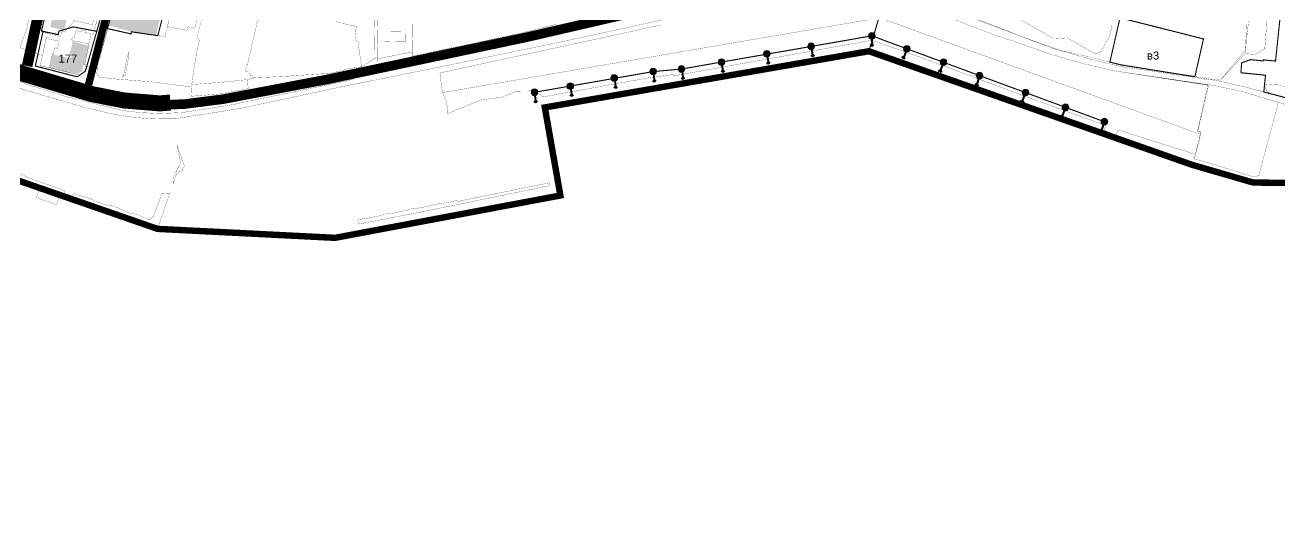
# Model space of a CAD drawing. Header units: millimetres. Extents: x 21689 to 31331, y 37531 to 43751.
# Drawn here: x 26883 to 28058, y 41633 to 42111 of the extents above; entities that cross this region are included whole.
import ezdxf

# ---------------------------------------------------------------- set-up
doc = ezdxf.new("R2010")
doc.units = ezdxf.units.MM
for name, pattern in [('DASHEDX2', [1.5, 1, -0.5]), ('g5_084', [0.4, 0.2, -0.2]), ('МЕЖА', [4, 1, -1, 1, -1])]:
    doc.linetypes.add(name, pattern=pattern)
for name, color, linetype, lineweight in [('0 . 11 - границы ДМ проект', 10, 'МЕЖА', 0), ('0.15 - Видовые раскрытия', 22, 'Continuous', 9), ('00 границы ОКН', 1, 'Continuous', 40), ('00 номер ОКН', 7, 'Continuous', 15), ('00 Разраб границы', 5, 'g5_084', 50), ('CONTUR', 150, 'Continuous', 9)]:
    doc.layers.add(name, color=color, linetype=linetype, lineweight=lineweight)
doc.layers.add('0.1 ОКН', color=1, linetype='Continuous', lineweight=9, transparency=0.4)
doc.layers.add('00 Дороги', color=252, linetype='Continuous', lineweight=9, transparency=0.2)
doc.layers.add('00 Парки и скверы', color=114, linetype='Continuous', lineweight=9, true_color=0x00a945, transparency=0.5)
doc.styles.get("Standard").update_dxf_attribs({"font": 'arial.ttf'})
doc.linetypes.add('474_2', pattern='A,1,-0.5,[222,geobl2.shx,S=0.1,R=0,X=0,Y=0],-0.5,3', length=5)

# ---------------------------------------------------------------- blocks, each defined once
blk = doc.blocks.new('участки все')
at = {"layer": 'CONTUR', "const_width": 0.2}
for points in [[(5177.4, 4393.8), (5170.4, 4396), (5137.6, 4405.7), (5124.6, 4408.6), (5113.3, 4411), (5104.2, 4412.6), (5015.8, 4425.6), (4985.9, 4432.6), (4955.5, 4441.5), (4940.3, 4446.9), (4922.2, 4453.4), (4909.1, 4457.4), (4896.3, 4462.2), (4868.1, 4473)], [(4613.9, 4477.9), (4501.7, 4453.4), (4364.2, 4425), (4358.4, 4423.9), (4325.3, 4417.2), (4306.2, 4413.4), (4301.4, 4412.5), (4196.2, 4390), (4137.7, 4380.9), (4122.9, 4380.8), (4114.1, 4380.5), (4096.5, 4382), (4078.5, 4384.9), (4069.1, 4387.1), (4051.7, 4391.2), (3981.4, 4411.8)], [(3986, 4417.6), (3998.4, 4412.6), (4033.1, 4401.7), (4080.5, 4389.9), (4087.1, 4388.3), (4104.5, 4386.3), (4122.4, 4385.5), (4142.9, 4386.4), (4187.5, 4393.3), (4298.7, 4416.4), (4308.6, 4419.9), (4312.6, 4421.3), (4325.4, 4424.1), (4358.5, 4431.5), (4362.5, 4432.4), (4502, 4462.2), (4614.1, 4489)], [(4886.8, 4473.5), (4911.3, 4464.6), (4958.3, 4446.7), (4991.9, 4437), (5021.8, 4429.7), (5104.6, 4417.4), (5113.3, 4416.3), (5139.1, 4410.3), (5230.2, 4386.4)], [(3990.8, 4447.3), (4012.1, 4439.9), (4010.1, 4430.2), (4018.6, 4428.5), (4046, 4421.8), (4048.7, 4422.4), (4050, 4423.2), (4051.6, 4425.3), (4052.8, 4429.7), (4062.5, 4426.8), (4061.9, 4424.7), (4065.6, 4419.6), (4079.3, 4418), (4113.5, 4415.3), (4141, 4411.8), (4152.2, 4410.5), (4151.8, 4401.7), (4181.4, 4404.1), (4188, 4405.6), (4204.9, 4408.8), (4204.1, 4417.3), (4210.7, 4418.9), (4212.3, 4419.1), (4225.8, 4419.7), (4243.1, 4420.6), (4280.3, 4423.1), (4291.5, 4425.4), (4298, 4427.3), (4311.1, 4429.4), (4317.9, 4433.2), (4322.4, 4436.8), (4325.7, 4437.8), (4325.4, 4424.1), (4312.6, 4421.3), (4308.6, 4419.9), (4298.7, 4416.4), (4187.5, 4393.3), (4142.9, 4386.4), (4122.4, 4385.5), (4104.5, 4386.3), (4087.1, 4388.3), (4080.5, 4389.9), (4033.1, 4401.7), (3998.4, 4412.6), (3986, 4417.6)], [(5140.5, 4471), (5139.3, 4444.7), (5141, 4460.7), (5142.1, 4470.7)], [(5158.6, 4469.6), (5158.8, 4467.7), (5159, 4466.5), (5157.4, 4446.2), (5148.7, 4440.9), (5147, 4441), (5142.2, 4441.4), (5138.9, 4441.6), (5115.8, 4416.8), (5115.6, 4415.8), (5115.6, 4415.8), (5139.1, 4410.3), (5163.1, 4404.1), (5160, 4405.8), (5157.9, 4409.5), (5157.2, 4413.1), (5169, 4412.3), (5170.2, 4412.3), (5177.4, 4410.5)], [(4886.6, 4474.3), (4902.4, 4468.4), (4931.3, 4457), (4964.6, 4445.1), (4992.5, 4438.7), (5022.3, 4431.2), (5064.7, 4424.4), (5105.8, 4417.9), (5115.8, 4416.8), (5139.3, 4444.7), (5140.5, 4471)], [(4013.3, 4476.8), (4010.5, 4464.6), (4015.4, 4460.8), (4015.5, 4455.9), (4012.1, 4439.9), (3990.8, 4447.3)], [(3993.4, 4454.5), (3997.2, 4464.2), (3999.5, 4474.6)], [(4614.1, 4489), (4502, 4462.2), (4362.5, 4432.4), (4358.5, 4431.5), (4358.7, 4439.2), (4358.8, 4439.2), (4459.8, 4460.7), (4494.3, 4469.2)], [(4360, 4505.4), (4358.9, 4453), (4358.8, 4439.2), (4459.8, 4460.7), (4494.3, 4469.2)], [(4082.5, 4499.7), (4072.9, 4464.9), (4067, 4443.3), (4065.9, 4439.6), (4062.8, 4428.8), (4062.5, 4426.8), (4052.8, 4429.7), (4052.4, 4429.9), (4052.7, 4431.3), (4051.7, 4431.5), (4055.7, 4450.2), (4055.6, 4450.7), (4057.6, 4460.2), (4059.7, 4459.6), (4060.8, 4463.6), (4061.9, 4467.9), (4066, 4487.3)], [(4136.8, 4498.5), (4129.2, 4466.9), (4147.4, 4463.5), (4148.6, 4466.8), (4154.7, 4465.3), (4157.8, 4477)], [(4286.9, 4471.6), (4306.1, 4467), (4304.9, 4454.9), (4308.8, 4451.8), (4308.3, 4448.7), (4311.1, 4429.4), (4317.9, 4433.2), (4322.4, 4436.8), (4323, 4437), (4324, 4504.2)], [(5014.3, 4469), (5013.9, 4465.9), (5012.9, 4461.4), (5011.4, 4457.2), (5008.6, 4452.5), (5004, 4444.1), (5002.8, 4443), (5000.6, 4442.1), (4999.2, 4442), (4998.5, 4442.1), (4997.5, 4442.3), (4995.8, 4442.9), (4972.6, 4456.4), (4959.8, 4455.6), (4902.6, 4488.6)], [(5014.3, 4469), (5013.9, 4465.9), (5012.9, 4461.4), (5011.4, 4457.2), (5008.6, 4452.5), (5004, 4444.1), (5002.8, 4443), (5000.6, 4442.1), (4999.2, 4442), (4998.5, 4442.1), (4997.5, 4442.3), (4995.8, 4442.9), (4972.6, 4456.4), (4959.8, 4455.6), (4902.6, 4488.6)], [(4868.1, 4473), (4896.3, 4462.2), (4909.1, 4457.4), (4922.2, 4453.4), (4940.3, 4446.9), (4955.5, 4441.5), (4985.9, 4432.6), (5015.8, 4425.6), (5104.6, 4412), (5103.8, 4407.3), (5094.6, 4369), (5097.5, 4368.3), (5097, 4366), (4796.7, 4475.2), (4386.9, 4405.1), (4386.9, 4405.1), (4384.5, 4423.5), (4591.4, 4468.4), (4591.3, 4469.1)], [(4162.1, 4477.7), (4156.6, 4455.7), (4159.2, 4455.3), (4157.8, 4447.8), (4157.1, 4445.6), (4153.4, 4423.3), (4152.1, 4413.2), (4152.1, 4412.7), (4171.1, 4414.1), (4181.2, 4414.9), (4204.1, 4417.3), (4210.7, 4418.9), (4208.6, 4420), (4209, 4420.6), (4206.9, 4421.6), (4207.1, 4422.7), (4205.6, 4423.3), (4205, 4423.5), (4205, 4424.8), (4202.2, 4425.3), (4203.5, 4431.2), (4204.1, 4431), (4213.8, 4473.4)], [(4213.8, 4473.4), (4204.1, 4431), (4203.5, 4431.2), (4202.2, 4425.3), (4205, 4424.8), (4205, 4423.5), (4205.6, 4423.3), (4207.1, 4422.7), (4206.9, 4421.6), (4209, 4420.6), (4208.6, 4420), (4210.7, 4418.9), (4210.7, 4418.9), (4212.3, 4419.1), (4225.8, 4419.7), (4243.1, 4420.6), (4280.3, 4423.1), (4291.5, 4425.4), (4298, 4427.3), (4311.1, 4429.4), (4308.3, 4448.7), (4308.8, 4451.8), (4304.9, 4454.9), (4306.1, 4467), (4286.9, 4471.6)], [(3978.7, 4334.3), (3997.6, 4326), (4011.2, 4320.9), (4030.1, 4314.4), (4032.8, 4313.4), (4031.6, 4308.3), (4040, 4306), (4041.1, 4310.5), (4057.6, 4305.4), (4062.8, 4302.9), (4071.4, 4299.9), (4077.6, 4298.9), (4084.3, 4296.7), (4089.2, 4293.9), (4095.8, 4291.8), (4101.3, 4291), (4111.7, 4285.7), (4116.1, 4289), (4124, 4310.5), (4131.5, 4311), (4119.8, 4277.4), (4113.3, 4279.7), (4094.4, 4286.3), (4087.8, 4288.6), (4068.8, 4295.2), (4062.2, 4297.5), (4028.4, 4309.3), (4025.2, 4300.1), (4006.4, 4306.7), (4009.6, 4315.8), (3960.9, 4332.8)]]:
    blk.add_lwpolyline(points, dxfattribs=at)
for points in [[(3873.4, 4527.5), (3962.6, 4496.8), (3961.4, 4492.5), (3967.3, 4490.3), (3965.8, 4486.6), (3974.6, 4483.5), (3974.5, 4484.5), (3983.3, 4485), (3991.6, 4481.8), (3999.5, 4474.6), (3997.2, 4464.2), (3993.4, 4454.5), (3990.2, 4445.7), (3862.4, 4490.5), (3873.4, 4527.5)], [(4086, 4512.3), (4082.5, 4499.7), (4072.9, 4464.9), (4067, 4443.3), (4065.9, 4439.6), (4062.8, 4428.8), (4063.7, 4426.5), (4064, 4426.4), (4063.3, 4428.7), (4073.4, 4464.9), (4095.2, 4460.1), (4095.3, 4461.1), (4095.4, 4462.1), (4126.9, 4457.6), (4136.8, 4498.5), (4086, 4512.3)], [(4318.3, 4505.2), (4318.6, 4508.6), (4322.9, 4507.6), (4327, 4507.8), (4325.7, 4437.8), (4323, 4437), (4324, 4504.2), (4318.3, 4505.2)], [(4325.6, 4436.7), (4358.8, 4443.2), (4359.9, 4505.4), (4326.9, 4504.3), (4325.6, 4436.7)], [(5155.1, 4503.7), (5160.1, 4502.3), (5164.3, 4501.1), (5166.8, 4500.5), (5165.7, 4491.2), (5163.2, 4478.3), (5159.2, 4476.1), (5158.6, 4469.6), (5158.8, 4467.7), (5159, 4466.5), (5157.4, 4446.2), (5148.7, 4440.9), (5147, 4441), (5142.2, 4441.4), (5138.9, 4441.6), (5139.3, 4444.5), (5139.3, 4444.7), (5141, 4460.7), (5142.1, 4470.7), (5146.3, 4478.7), (5152.1, 4496.8), (5152.8, 4496.6), (5155.1, 4503.7)], [(4017.8, 4497.9), (4024.1, 4496.9), (4023.7, 4494.9), (4064.1, 4487.6), (4058.9, 4468.7), (4041.6, 4472.8), (4040, 4470.1), (4033.6, 4462.8), (4030.1, 4462), (4028.9, 4457.9), (4022.3, 4459.4), (4015.4, 4460.8), (4010.5, 4464.6), (4013.3, 4476.8), (4017.8, 4497.9)], [(5097, 4366), (4796.7, 4475.2), (4386.9, 4405.1), (4390.5, 4397), (4391.9, 4388.7), (4392, 4385.5), (4398.2, 4388), (4417.2, 4396), (4423.8, 4398.4), (4442.9, 4400.9), (4456.3, 4406.5), (4469.8, 4406.7), (4475.7, 4405), (4481.3, 4401.1), (4584.8, 4419.8), (4602.9, 4421.9), (4603.1, 4420.7), (4789.4, 4454.2), (4835.3, 4438.1), (4927.8, 4403.5), (5008.5, 4374.2), (5006.8, 4369.8), (5018.1, 4365.4), (5020, 4370.2), (5092.4, 4347.2), (5097, 4366)], [(4043.3, 4463.2), (4048.7, 4462.1), (4049, 4463.9), (4052.7, 4463.1), (4052.3, 4461.3), (4057.6, 4460.2), (4055.6, 4450.7), (4041.2, 4453.7), (4041, 4453.2), (4040.1, 4453.4), (4039.7, 4454), (4039.6, 4454.7), (4039.6, 4455.4), (4039.9, 4456.1), (4040.3, 4456.6), (4040.9, 4457.1), (4042, 4456.8), (4043.3, 4463.2)], [(4333.1, 4462.9), (4352.1, 4462.5), (4351.9, 4452.6), (4333, 4453), (4333.1, 4462.9)], [(4333.1, 4462.9), (4352.1, 4462.5), (4351.9, 4452.6), (4333, 4453), (4333.1, 4462.9)], [(4010.1, 4430.2), (4015.5, 4455.9), (4027.7, 4453.4), (4026.3, 4446.4), (4023.5, 4447.1), (4022.3, 4441.5), (4021.3, 4441.3), (4018.6, 4428.5), (4010.1, 4430.2)], [(4093.2, 4443.5), (4092.9, 4442.3), (4091.5, 4438.5), (4088.4, 4422.7), (4087.1, 4420.1), (4089.9, 4421.5), (4091.1, 4430.3), (4091.6, 4430.2), (4093.2, 4443.5)], [(4325.6, 4436.7), (4325.4, 4424.1), (4358.5, 4431.5), (4358.8, 4443.2), (4325.6, 4436.7)], [(5055.8, 4419.5), (5056.3, 4419.5), (5096.3, 4413.5), (5104.1, 4412.2), (5104.1, 4412.1), (5055.8, 4419.5)], [(5104.2, 4412.6), (5104.5, 4412.6), (5113.3, 4411), (5124.6, 4408.6), (5137.6, 4405.7), (5170.3, 4396), (5151.8, 4327.6), (5147.4, 4325.9), (5118.1, 4335.2), (5091.4, 4343.1), (5095.8, 4359.3), (5097.6, 4368.2), (5094.4, 4368.8), (5096.1, 4376.6), (5103.1, 4407.2), (5104.2, 4412.6)], [(4137.8, 4355.9), (4138.3, 4356.1), (4138.5, 4355.7), (4138.3, 4355.6), (4144.4, 4338), (4145.2, 4336.1), (4144.2, 4335.1), (4143.9, 4334.2), (4143.1, 4332.4), (4141.8, 4331.2), (4138.3, 4330.3), (4134.6, 4320.2), (4134.4, 4324.4), (4134.9, 4325.8), (4138, 4332.3), (4141.7, 4339.5), (4141.4, 4340.9), (4137.8, 4355.9)], [(4487, 4320.6), (4486, 4320.4), (4400.6, 4303), (4400.4, 4304), (4384, 4300.7), (4383.9, 4301.1), (4377.1, 4299.7), (4377.2, 4299.3), (4366.1, 4297.2), (4360.7, 4296.2), (4360.6, 4296.7), (4354, 4295.4), (4354.1, 4294.9), (4337.5, 4291.6), (4337.4, 4292), (4330.8, 4290.7), (4330.8, 4290.2), (4316.4, 4287.3), (4314.2, 4286.8), (4314.1, 4287.2), (4307.4, 4286), (4308.2, 4281.9), (4315.6, 4283.3), (4360.7, 4292), (4365.4, 4292.9), (4487.4, 4317.9), (4487, 4320.6)]]:
    blk.add_lwpolyline(points, close=True, dxfattribs=at)
blk = doc.blocks.new('трасса вид раскр')
at = {"layer": '0.15 - Видовые раскрытия', "transparency": 33554687}
h = blk.add_hatch(color=256, dxfattribs=at)
h.dxf.hatch_style = 1
h.paths.add_polyline_path([(-2.8, -1.4, 1), (2.8, 1.4, 1)])
at = {"layer": '0.15 - Видовые раскрытия', "lineweight": 40}
for p, q in [((1.4, -2.8), (4.4, -8.6)), ((4.4, -8.6), (2.4, -8.2)), ((4.4, -8.6), (5.3, -6.7))]:
    blk.add_line(p, q, dxfattribs=at)
at = {"layer": '0.15 - Видовые раскрытия'}
blk.add_circle((0, 0), 3.12, dxfattribs=at)
blk = doc.blocks.new('стрелка вид улицы')
at = {"layer": '0.15 - Видовые раскрытия', "linetype": '474_2'}
h = blk.add_hatch(color=256, dxfattribs=at)
h.dxf.hatch_style = 1
h.paths.add_polyline_path([(-23.4, -3), (-23.4, 3), (-26.5, 0)])
at = {"layer": '0.15 - Видовые раскрытия', "const_width": 0.2}
blk.add_lwpolyline([(-23.4, -3), (-23.4, 3), (-26.5, 0), (-23.4, -3)], dxfattribs=at)
at = {"layer": '0.15 - Видовые раскрытия', "linetype": '474_2', "const_width": 1}
blk.add_lwpolyline([(-23.4, 0), (0, 0)], dxfattribs=at)

msp = doc.modelspace()

# ---------------------------------------------------------------- hatches: boundary and pattern name
at = {"layer": '0.1 ОКН', "transparency": 33554585}
h = msp.add_hatch(color=1, dxfattribs=at)
h.dxf.hatch_style = 1
h.paths.add_polyline_path([(26906.1, 42108.9), (26910.4, 42128.5), (26923.4, 42125.7), (26919.2, 42105.9)])
h = msp.add_hatch(color=1, dxfattribs=at)
h.dxf.hatch_style = 1
h.paths.add_polyline_path([(26927.2, 42095.3), (26924.4, 42083.7), (26926.6, 42080.9), (26921.4, 42078.7), (26921.4, 42080.6), (26908.1, 42083.4), (26905.5, 42070), (26930.6, 42064.5), (26936, 42067.6), (26937.1, 42073.5), (26938.3, 42073.5), (26942.4, 42091.5)])
at = {"layer": '00 Парки и скверы'}
h = msp.add_hatch(color=256, dxfattribs=at)
h.dxf.hatch_style = 1
h.paths.add_polyline_path([(26978.5, 42175.5), (27021.2, 42164.4), (27005.1, 42101.2), (26982.1, 42104.5), (26960.5, 42110.5)])

# ---------------------------------------------------------------- linework, layer by layer
at = {"layer": '0 . 11 - границы ДМ проект', "color": 7, "linetype": 'DASHEDX2', "lineweight": 100, "ltscale": 9, "transparency": 33554687, "const_width": 6, "flags": 128}
msp.add_lwpolyline([(22946.7, 37638.6), (22902.6, 38352.1), (23040.3, 38403.7), (23117.3, 38401.2), (23331.1, 38342.2), (23767.9, 38429.7), (23839.7, 38479.2), (23935.9, 38610.4), (23988.4, 38646.9), (24015.5, 38690.3), (24098.8, 38777.8), (24145, 38828.9), (24135.9, 38857.7), (24309.8, 39159), (24384.6, 39142.8), (24479.7, 39275), (24546.5, 39209.4), (24750, 39350.1), (25003.9, 39639.8), (25413.2, 40107.1), (25363.3, 40286.2), (24989.2, 40491.1), (25395.3, 40838.8), (25660.6, 41058.1), (25845.2, 41208.9), (25792.9, 41266.2), (25888.3, 41383.1), (26058.6, 41521.6), (26092.2, 41658.7), (26130.8, 41752.5), (26159.1, 41742.3), (26300.9, 42104.4), (26325.3, 42112.1), (26524.5, 42049.1), (26659.5, 41994.1), (26661.3, 41997.4), (26646.2, 42050.7), (26706.5, 42027), (26859.7, 41970.8), (27006.6, 41919.8), (27173, 41911.4), (27384.1, 41951.1), (27369.5, 42033.6), (27673.2, 42086.3), (27976.4, 41979.7), (28033.4, 41963.2), (28102.9, 41962.6), (28159.5, 41928.3), (28328.6, 41835.1), (28499.5, 41807.3), (28720.2, 41761.5), (29052.5, 41622.8), (29045.5, 41606.1), (29058, 41600.9), (29065.2, 41619), (29089.2, 41611.3), (29476.6, 41567.4), (29694.1, 41552.1), (29707.8, 41609), (29818.3, 41584.5), (29941.9, 41545.7), (30079.7, 41531.6), (30099.1, 41598.9), (30133.5, 41631.1), (30187.9, 41657.3), (30321.7, 41749.7), (30401.4, 41749.7), (30509.2, 41676.7), (30617.6, 41749.7), (30608.4, 41787.7), (30599.8, 41907.5), (30613.2, 41930.6), (30611.4, 41954.4), (30596.2, 41953.5), (30593.7, 42010.2), (30597.1, 42063.4), (30605.4, 42235.8), (30665.5, 42236.2), (30657.3, 42284.1), (30610.3, 42363.4), (30625.5, 42373.5), (30633.2, 42373), (30649.5, 42377.7), (30654.8, 42423.4), (30716, 42430.2), (30760.5, 42567.6), (30765.8, 42586.4), (30791.9, 42710.5), (30846.4, 42699.4), (30866.7, 42759.8), (30939.1, 42753.2), (31031, 42735.5), (31057.2, 42750.3), (31131.4, 42919.4), (31178.7, 43050), (31223.9, 43155.8), (31261.2, 43239.2), (31200.2, 43266.3), (31159, 43264.6), (31092.9, 43324.6), (31030.8, 43397.8), (30974.1, 43434), (30837.7, 43448.5), (30812.7, 43443.6), (30797.6, 43373.3), (30670, 43084.4), (30627.8, 42979.1), (30572.8, 42815.9), (30581.4, 42739.2), (30580.1, 42670.1), (30572.5, 42633), (30553.3, 42565.7), (30547.4, 42556.7), (30525.7, 42505.2), (30514.5, 42510.1), (30479.5, 42425.9), (30462, 42345.4), (30464.7, 42236.1), (30403.5, 42231.7), (30362, 42222.3), (30262.4, 42221.2), (30098, 42200.4), (30088.9, 42269.9), (30058.5, 42273.9), (30000.9, 42267.8), (30008.9, 42181.9), (29926, 42170.9), (29838, 42159.4), (29837.1, 42151.4), (29801.6, 42150.5), (29804.1, 42118.5), (29746.3, 42112.8), (29727, 42117.6), (29726.8, 42121.3), (29670, 42116.5), (29667.1, 42186.8), (29663.6, 42276.8), (29664.8, 42334.2), (29729.7, 42336.2), (29743.3, 42425.8), (29681.4, 42426.6), (29599.9, 42422), (29585.3, 42460.1), (29593.5, 42547.9), (29586.2, 42640.9), (29612.4, 42670.3), (29566.6, 42703.2), (29536.5, 42712.4), (29485.1, 42721.1), (29445.2, 42718.9), (29271.9, 42704.3), (29252.9, 42692.4), (29197.9, 42673), (29178.9, 42668.8), (29146.6, 42665.7), (29091, 42663.1), (29090.1, 42694.4), (29093.4, 42735.4), (29109.5, 42731.7), (29114.9, 42754.2), (29105.6, 42762.6), (29115.3, 42813.5), (29163.6, 42900), (29195.3, 42957.4), (29200.5, 43020.6), (29169, 43102.9), (29094.4, 43130.2), (29034.1, 43130.5), (28931, 43118.4), (28819.4, 43060.1), (28798.6, 43021.6), (28799.7, 42985.9), (28708, 42909), (28686.6, 42891.7), (28665.2, 42871.7), (28655.1, 42860), (28647.8, 42848.5), (28636.3, 42823.1), (28630.4, 42817.2), (28632.1, 42787), (28651.6, 42783.8), (28691.8, 42770.3), (28688.6, 42760), (28685.9, 42758.4), (28674.4, 42734.1), (28671, 42722), (28465.9, 42806.5), (28422.2, 42822), (28375.9, 42835.1), (28353.7, 42839), (28334.9, 42842.6), (28324.4, 42844.7), (28310.4, 42860.6), (28285.2, 42868.5), (28273.8, 42872), (28249.7, 42869.4), (28186.5, 42849.6), (28159.7, 42849.8), (28118.8, 42864), (28094.8, 42888.2), (28084.7, 42900.9), (28068.7, 42924.6), (28025.6, 42901.7), (28004.1, 42892.7), (27951.9, 42913.2), (27851.7, 42849.8), (27793.9, 42819.5), (27766.6, 42881.7), (27711.9, 42969.6), (27682.2, 43019.6), (27636.1, 43064.5), (27679, 43117.9), (27700.2, 43145.1), (27730.3, 43232.4), (27705.3, 43257), (27691.8, 43306.6), (27688.6, 43316.1), (27675.1, 43337.7), (27671, 43346.9), (27667.8, 43356.5), (27665.9, 43367.3), (27665.8, 43376), (27664.8, 43381.1), (27419.6, 43272.6), (27422.8, 43266.2), (27362.7, 43207.3), (27358.3, 43197.8), (27315.1, 43177.1), (27276.8, 43176.6), (27257.4, 43175.8), (27253.8, 43180.5), (27248.9, 43187), (27238.1, 43198.1), (27218.3, 43207), (27213.4, 43207.6), (27202.4, 43209), (27239.7, 43225.5), (27236.4, 43231.9), (27229, 43245.5), (27224.8, 43253.4), (27207.1, 43286.5), (27191.9, 43314.8), (27190, 43318.4), (27109.8, 43276.3), (27075.6, 43340.4), (27088.3, 43348), (27054.8, 43405.4), (27040, 43396.6), (27025.1, 43422.1), (27004.1, 43461.8), (26932.8, 43645.5), (26914.1, 43691.8), (26899.5, 43700.5), (26872.1, 43717), (26742.4, 43504.8), (26736.3, 43496.7), (26723.7, 43483.8), (26681, 43469.9), (26667.1, 43474.5), (26618.2, 43488.6), (26621.7, 43502.7), (26587.5, 43510.3), (26573.5, 43508.9), (26527.9, 43493.8), (26492.7, 43503.3), (26478.2, 43499.4), (26452.1, 43505.4), (26442.2, 43502.6), (26426.7, 43506.4), (26416.4, 43498.8), (26374.9, 43508.4), (26369.6, 43485.7), (26357.4, 43433.2), (26343.1, 43372.1), (26343.7, 43335.9), (26278.1, 43335.4), (26275.1, 43319.3), (26179.6, 43336.1), (26136.1, 43350.4), (26129.6, 43332.9), (26114.2, 43338.6), (26048.4, 43335.8), (26042.3, 43336), (26041.9, 43305.1), (26040, 43285.4), (25993.8, 43297.1), (25935.6, 43314.6), (25864.5, 43314.7), (25836.1, 43306.4), (25791.1, 43309.4), (25778.1, 43341), (25720.4, 43383.9), (25692.7, 43506.7), (25567.2, 43536.1), (25552.5, 43470.4), (25520.7, 43350.2), (25464.4, 43088.9), (25450.4, 42940.3), (25403.2, 42900.1), (25517.2, 42564.6), (25324.4, 42333.5), (25231.6, 42248.4), (25084.9, 42241.3), (25004.7, 42115.8), (25034.1, 42028.8), (25233, 41677.1), (25331.2, 41588.7), (25222.1, 41431.4), (24497, 41147.2), (24469.6, 41188.2), (24382.8, 41181.7), (24281.8, 41064.6), (24269, 41033.1), (24267.5, 40970.8), (24345.9, 40986.5), (24396.8, 40849.9), (24260.7, 40587.7), (24122.5, 40455.8), (24175.5, 40365.1), (24087.3, 40202.9), (23882.4, 40127.1), (23799.3, 39897.9), (23757.2, 39543), (23644.5, 39442.5), (23259, 39279.2), (23188.9, 39177.2), (23155.2, 38943.8), (22794.4, 38626.8), (22640.5, 38070.6), (22681.2, 37890.9), (22868.6, 37599.3), (22946.7, 37638.6)], close=True, dxfattribs=at)
at = {"layer": '0.15 - Видовые раскрытия', "linetype": '474_2', "const_width": 1}
msp.add_lwpolyline([(27893.9, 42020.2), (27676, 42100.7), (27497.6, 42069.6), (27471, 42067.2), (27359.8, 42047.8)], dxfattribs=at)
at = {"layer": '00 границы ОКН', "const_width": 1}
for points in [[(28021.7, 42066.1), (28022.5, 42075.4), (28030.7, 42078.4), (28042.7, 42077.2), (28042.8, 42078.2), (28054.2, 42077), (28065.2, 42182.5)], [(27899.9, 42080.1), (27905.9, 42106.4), (27908.5, 42117.5), (27924.6, 42113.5), (27954, 42106.1), (27986.7, 42097.8), (27984.9, 42089.9), (27978.6, 42062.5), (27951.5, 42066.7), (27909, 42073.6), (27899, 42076.1), (27899.9, 42080.1)], [(28113.2, 42029.8), (28043.2, 42048.1), (28044.8, 42063.8), (28021.7, 42066.1)]]:
    msp.add_lwpolyline(points, dxfattribs=at)
at = {"layer": '00 границы ОКН', "color": 6, "lineweight": 60, "const_width": 1}
msp.add_lwpolyline([(27693.9, 42155.5), (27673.2, 42086.3), (27673.2, 42086.3), (27976.4, 41979.7), (28033.4, 41963.2), (28102.9, 41962.6)], dxfattribs=at)
at = {"layer": '00 границы ОКН', "const_width": 1}
for points in [[(26905.1, 42135.9), (26932.1, 42130.9), (26938.4, 42122.5), (26953.7, 42119.2), (26949.7, 42105), (26927.5, 42109.1), (26914.3, 42105.1), (26913.5, 42101.9), (26897.9, 42105.2), (26905.1, 42135.9)], [(26899.3, 42104.8), (26913.5, 42102), (26914.3, 42105.1), (26927.5, 42109.1), (26949.7, 42105), (26939.1, 42067.7), (26931.5, 42062.3), (26892.1, 42072.4), (26899.3, 42104.8)]]:
    msp.add_lwpolyline(points, close=True, dxfattribs=at)
at = {"layer": '00 Дороги', "lineweight": 9}
for points, const_width in [([(26250, 42286.9), (26292.3, 42251.1), (26320.5, 42240.2), (26340.6, 42235.4), (26450.3, 42211.5), (26509, 42195.9), (26564.7, 42177.1), (26769.3, 42105.5), (26880.7, 42065.2), (26944.9, 42046.1), (26975.4, 42040.1), (27008.8, 42037.4), (27018.7, 42038.2)], 15), ([(26250, 42286.9), (26292.3, 42251.1), (26320.5, 42240.2), (26340.6, 42235.4), (26450.3, 42211.5), (26509, 42195.9), (26564.7, 42177.1), (26769.3, 42105.5), (26880.7, 42065.2), (26944.9, 42046.1), (26975.4, 42040.1), (27008.8, 42037.4), (27018.7, 42038.2)], 15), ([(26919.2, 42233.2), (26884.5, 42072.5)], 10), ([(26983.9, 42215.7), (26966, 42148.5), (26942, 42054.8)], 7), ([(27018.7, 42036.2), (27032.2, 42036.8), (27067.7, 42041.3), (27166.3, 42060), (27253.7, 42078.5), (27352.4, 42099.4), (27458.6, 42123.9), (27524.1, 42141.9), (27578, 42154.4), (27608.4, 42158.3), (27631.6, 42159.3), (27671.7, 42153.1), (27692.1, 42149.3)], 9)]:
    msp.add_lwpolyline(points, dxfattribs=dict(at, const_width=const_width))
at = {"layer": '00 Разраб границы', "ltscale": 5, "const_width": 1}
msp.add_lwpolyline([(26959.7, 42107.5), (26981.9, 42102.5), (26982.1, 42104.5), (27006.9, 42100.9), (27031.1, 42195.8), (27003, 42205), (26997.9, 42206.4), (26987.4, 42207.8), (26959.7, 42107.5)], dxfattribs=at)

# ---------------------------------------------------------------- block references
at = {"layer": '0.15 - Видовые раскрытия'}
for name, p, rotation in [('стрелка вид улицы', (26897, 42132.8), 75.39824262901217), ('трасса вид раскр', (27676, 42100.7), 333.5063809049925), ('трасса вид раскр', (27619, 42090.9), 342.7976426538786), ('трасса вид раскр', (27708.8, 42088.6), 311.6259208688368), ('трасса вид раскр', (27577.6, 42083.9), 342.7976426538786), ('трасса вид раскр', (27471, 42067.2), 341.0244974554036), ('трасса вид раскр', (27497.6, 42069.6), 342.7976426538786), ('трасса вид раскр', (27535, 42076.1), 342.7976426538786), ('трасса вид раскр', (27743, 42076), 313.1384354264932), ('трасса вид раскр', (27393.4, 42053.6), 341.0244974554036), ('трасса вид раскр', (27434.6, 42061.2), 341.0244974554036), ('трасса вид раскр', (27776.9, 42063.4), 315.3811383878949), ('трасса вид раскр', (27359.8, 42047.8), 341.0244974554036), ('трасса вид раскр', (27819.9, 42047.7), 312.5651486482803), ('трасса вид раскр', (27857.3, 42033.7), 312.8116779869831), ('трасса вид раскр', (27893.8, 42020.3), 314.760949017986)]:
    msp.add_blockref(name, p, dxfattribs=dict(at, rotation=rotation))
at = {"layer": 'CONTUR'}
msp.add_blockref('участки все', (22886.7, 37642.4), dxfattribs=at)

# ---------------------------------------------------------------- texts
at = {"layer": '00 номер ОКН', "color": 4, "char_height": 7.5, "attachment_point": 1}
for s, width, insert in [('{\\C7;177}', 4.792, (26913.9, 42083.1)), ('{\\C7;в3}', 7.5, (27933.8, 42086))]:
    msp.add_mtext_dynamic_manual_height_columns(s, width=width, gutter_width=12.5, heights=[0], dxfattribs=dict(at, insert=insert))

doc.saveas('drawing.dxf')
